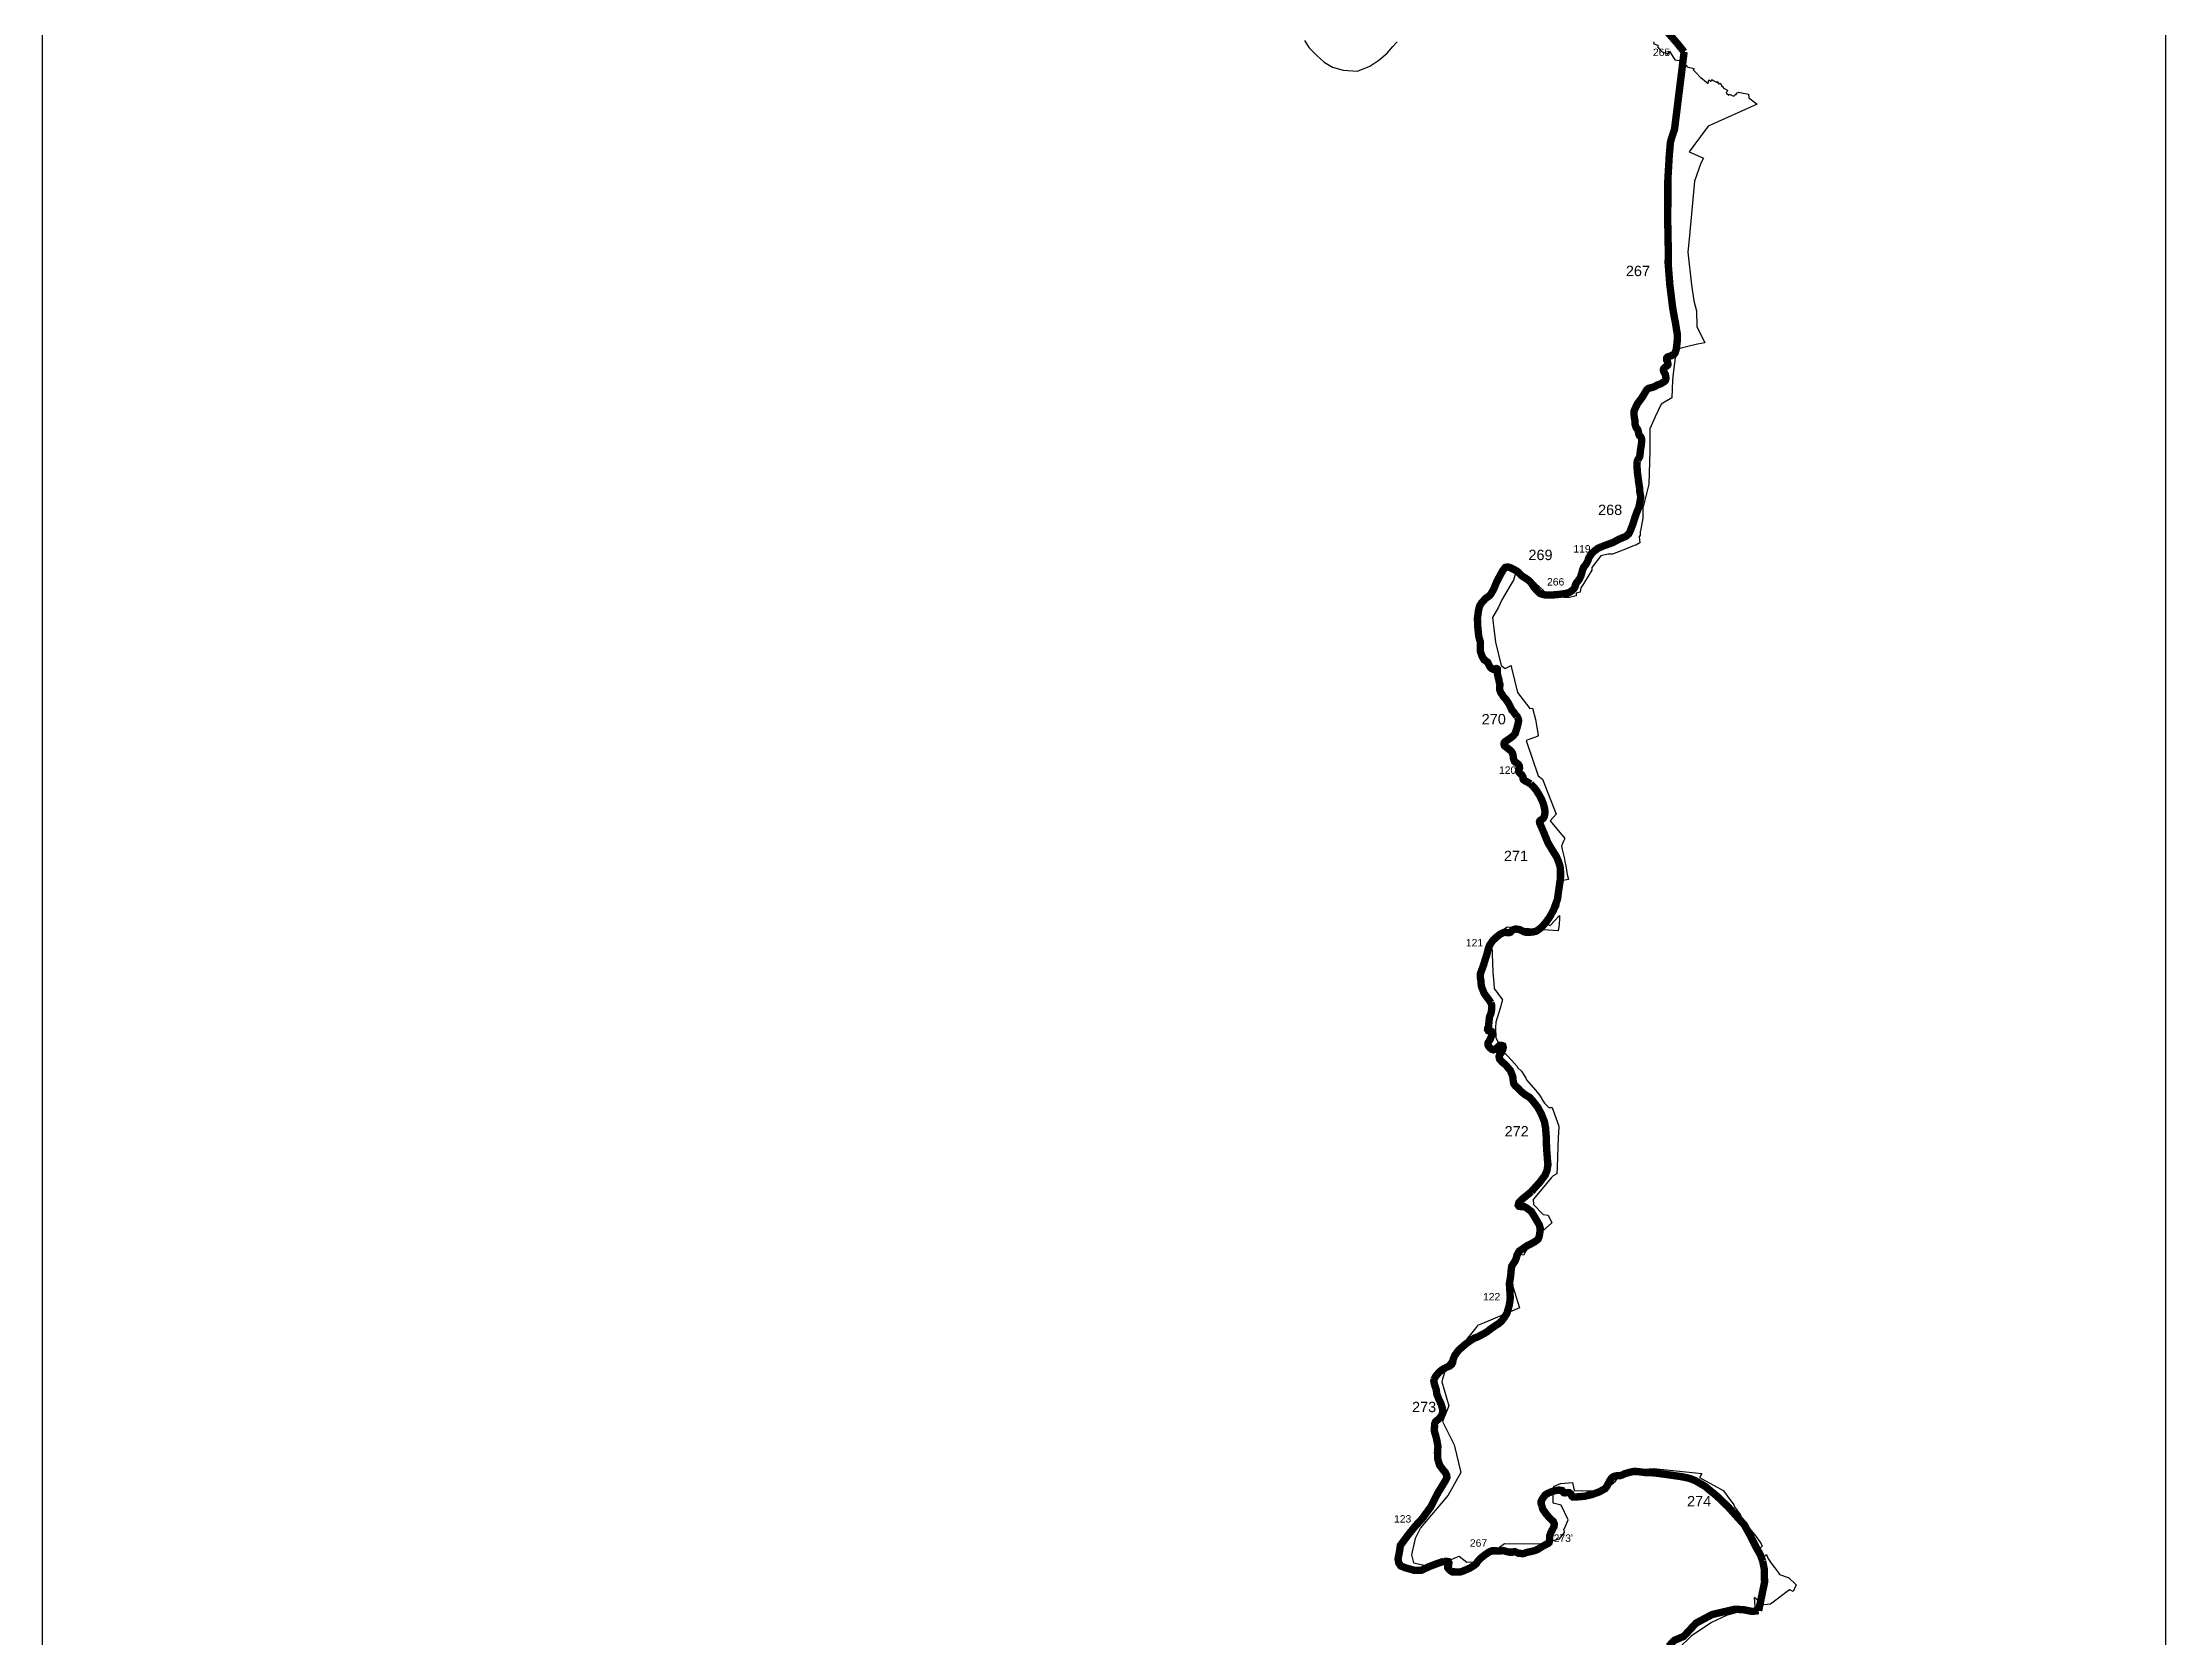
# Model space of a CAD drawing. Header units: metres. Extents: x 290946 to 378809, y 1824167 to 1998918.
# Drawn here: x 307379 to 321738, y 1867963 to 1878754 of the extents above; entities that cross this region are included whole.
import ezdxf

# ---------------------------------------------------------------- set-up
doc = ezdxf.new("R2010")
doc.units = ezdxf.units.M
for name, color, linetype in [('ARTIFICIALLY PROTECTED', 10, 'Continuous'), ('COASTLINE', 5, 'Continuous'), ('DISTRICT BOUNDRY', 86, 'Continuous'), ('NATURALLY PROTECTED', 3, 'Continuous'), ('UNPROTECTED', 130, 'Continuous'), ('UNPROTECTED DUE TO CREEK', 150, 'Continuous')]:
    doc.layers.add(name, color=color, linetype=linetype)
doc.styles.get("Standard").update_dxf_attribs({"font": 'arial.ttf'})
picture_1 = doc.add_image_def('image4.ecw', size_in_pixel=(478612, 2026941.0))

msp = doc.modelspace()

# ---------------------------------------------------------------- linework, layer by layer
at = {"layer": 'ARTIFICIALLY PROTECTED', "const_width": 50, "flags": 128}
for points in [[(318328, 1878871), (318438, 1878745), (318482, 1878690)], [(317742, 1875067), (317736, 1875057), (317718, 1875041), (317707, 1875034), (317685, 1875027), (317654, 1875022), (317616, 1875018), (317592, 1875016), (317586, 1875016)], [(316860, 1868478), (316870, 1868479), (316886, 1868477), (316891, 1868469), (316889, 1868452), (316883, 1868441), (316883, 1868436), (316889, 1868428), (316902, 1868415), (316914, 1868408), (316929, 1868408), (316945, 1868406), (316966, 1868406), (316989, 1868414), (317021, 1868428), (317034, 1868434), (317058, 1868449), (317072, 1868459), (317079, 1868467), (317088, 1868481), (317104, 1868498), (317127, 1868517), (317156, 1868538), (317172, 1868546), (317184, 1868550), (317209, 1868550), (317233, 1868548), (317246, 1868550), (317257, 1868552), (317265, 1868550), (317284, 1868544), (317301, 1868541), (317321, 1868541), (317331, 1868544), (317338, 1868544), (317350, 1868539), (317361, 1868534), (317367, 1868533), (317379, 1868532), (317387, 1868531), (317399, 1868532), (317411, 1868537), (317425, 1868541), (317440, 1868544), (317446, 1868545), (317474, 1868552), (317494, 1868561), (317510, 1868572)]]:
    msp.add_lwpolyline(points, dxfattribs=at)
at = {"layer": 'COASTLINE', "flags": 128}
msp.add_lwpolyline([(318326, 1878873), (318438, 1878745), (318482, 1878690), (318417, 1878165), (318398, 1878110), (318389, 1878076), (318381, 1877981), (318372, 1877825), (318372, 1877689), (318371, 1877552), (318375, 1877342), (318374, 1877259), (318385, 1877118), (318404, 1876962), (318417, 1876888), (318422, 1876865), (318431, 1876809), (318436, 1876780), (318435, 1876728), (318428, 1876674), (318421, 1876653), (318412, 1876643), (318394, 1876634), (318378, 1876629), (318370, 1876626), (318364, 1876619), (318363, 1876613), (318364, 1876605), (318369, 1876595), (318372, 1876583), (318373, 1876575), (318370, 1876569), (318363, 1876564), (318349, 1876553), (318344, 1876547), (318342, 1876540), (318343, 1876530), (318348, 1876520), (318354, 1876510), (318357, 1876496), (318359, 1876485), (318358, 1876476), (318356, 1876468), (318350, 1876461), (318325, 1876445), (318304, 1876438), (318281, 1876425), (318263, 1876419), (318242, 1876414), (318229, 1876404), (318216, 1876382), (318197, 1876351), (318167, 1876311), (318159, 1876295), (318148, 1876271), (318144, 1876261), (318143, 1876248), (318144, 1876228), (318147, 1876206), (318150, 1876192), (318150, 1876172), (318153, 1876161), (318158, 1876147), (318168, 1876135), (318172, 1876122), (318175, 1876110), (318176, 1876101), (318179, 1876095), (318187, 1876088), (318191, 1876081), (318194, 1876073), (318195, 1876055), (318192, 1876029), (318187, 1875998), (318185, 1875981), (318184, 1875966), (318181, 1875951), (318172, 1875935), (318165, 1875922), (318164, 1875910), (318163, 1875894), (318165, 1875858), (318167, 1875838), (318170, 1875818), (318173, 1875791), (318177, 1875764), (318181, 1875739), (318182, 1875717), (318187, 1875687), (318188, 1875674), (318184, 1875649), (318177, 1875613), (318170, 1875594), (318162, 1875576), (318151, 1875545), (318136, 1875497), (318116, 1875445), (318108, 1875430), (318099, 1875422), (318087, 1875412), (318061, 1875401), (318039, 1875392), (318001, 1875371), (317940, 1875349), (317898, 1875331), (317871, 1875310), (317854, 1875293), (317837, 1875266), (317831, 1875247), (317824, 1875233), (317813, 1875216), (317805, 1875208), (317796, 1875188), (317792, 1875172), (317788, 1875158), (317782, 1875140), (317774, 1875124), (317765, 1875112), (317758, 1875103), (317751, 1875094), (317747, 1875084), (317745, 1875072), (317736, 1875057), (317718, 1875041), (317707, 1875034), (317685, 1875027), (317654, 1875022), (317616, 1875018), (317592, 1875016), (317581, 1875016), (317559, 1875015), (317539, 1875017), (317519, 1875022), (317508, 1875026), (317499, 1875033), (317482, 1875051), (317468, 1875067), (317463, 1875073), (317458, 1875082), (317451, 1875092), (317444, 1875102), (317432, 1875113), (317419, 1875123), (317406, 1875132), (317393, 1875139), (317384, 1875146), (317377, 1875153), (317369, 1875161), (317361, 1875170), (317350, 1875178), (317325, 1875192), (317301, 1875203), (317288, 1875205), (317279, 1875204), (317274, 1875203), (317267, 1875196), (317255, 1875180), (317238, 1875150), (317216, 1875108), (317192, 1875051), (317176, 1875024), (317165, 1875010), (317158, 1875005), (317144, 1874996), (317134, 1874987), (317111, 1874961), (317098, 1874940), (317091, 1874908), (317084, 1874857), (317087, 1874795), (317093, 1874735), (317103, 1874701), (317104, 1874667), (317104, 1874635), (317115, 1874603), (317128, 1874579), (317140, 1874571), (317153, 1874561), (317162, 1874542), (317170, 1874528), (317178, 1874520), (317185, 1874516), (317192, 1874513), (317200, 1874514), (317209, 1874517), (317212, 1874518), (317216, 1874517), (317218, 1874515), (317218, 1874511), (317219, 1874505), (317218, 1874491), (317221, 1874475), (317226, 1874452), (317230, 1874442), (317231, 1874429), (317235, 1874416), (317237, 1874409), (317235, 1874397), (317234, 1874382), (317236, 1874370), (317244, 1874352), (317250, 1874344), (317261, 1874327), (317273, 1874315), (317284, 1874299), (317297, 1874279), (317308, 1874257), (317318, 1874236), (317330, 1874223), (317345, 1874202), (317352, 1874194), (317355, 1874189), (317361, 1874177), (317363, 1874165), (317361, 1874155), (317355, 1874129), (317340, 1874080), (317326, 1874063), (317309, 1874049), (317272, 1874025), (317265, 1874016), (317264, 1874005), (317267, 1873996), (317280, 1873985), (317297, 1873973), (317313, 1873959), (317320, 1873948), (317325, 1873934), (317328, 1873908), (317335, 1873890), (317351, 1873878), (317361, 1873870), (317367, 1873860), (317369, 1873845), (317364, 1873830), (317363, 1873823), (317367, 1873814), (317384, 1873799), (317392, 1873785), (317392, 1873776), (317394, 1873768), (317402, 1873761), (317423, 1873750), (317442, 1873739), (317463, 1873719), (317485, 1873691), (317503, 1873661), (317518, 1873633), (317531, 1873601), (317539, 1873567), (317541, 1873546), (317539, 1873529), (317535, 1873515), (317529, 1873505), (317520, 1873498), (317512, 1873493), (317507, 1873489), (317504, 1873482), (317505, 1873473), (317514, 1873453), (317532, 1873411), (317542, 1873386), (317561, 1873340), (317590, 1873291), (317619, 1873245), (317632, 1873214), (317643, 1873179), (317646, 1873150), (317646, 1873103), (317632, 1873006), (317626, 1872960), (317599, 1872885), (317574, 1872839), (317552, 1872808), (317529, 1872780), (317507, 1872759), (317482, 1872742), (317459, 1872736), (317429, 1872734), (317419, 1872734), (317405, 1872736), (317391, 1872742), (317370, 1872752), (317356, 1872755), (317341, 1872756), (317330, 1872753), (317319, 1872747), (317311, 1872738), (317306, 1872734), (317299, 1872732), (317287, 1872732), (317272, 1872734), (317260, 1872732), (317241, 1872723), (317228, 1872714), (317212, 1872701), (317188, 1872678), (317176, 1872661), (317165, 1872644), (317158, 1872624), (317145, 1872574), (317136, 1872548), (317132, 1872533), (317125, 1872511), (317113, 1872478), (317104, 1872453), (317103, 1872432), (317108, 1872405), (317110, 1872375), (317113, 1872363), (317127, 1872328), (317131, 1872319), (317149, 1872294), (317165, 1872273), (317175, 1872257), (317180, 1872243), (317181, 1872223), (317178, 1872195), (317173, 1872179), (317166, 1872163), (317164, 1872147), (317161, 1872115), (317159, 1872097), (317154, 1872085), (317153, 1872076), (317158, 1872068), (317167, 1872066), (317178, 1872065), (317184, 1872060), (317186, 1872052), (317182, 1872040), (317171, 1872011), (317161, 1871995), (317155, 1871984), (317155, 1871972), (317165, 1871956), (317181, 1871943), (317192, 1871939), (317205, 1871943), (317224, 1871959), (317235, 1871969), (317246, 1871970), (317256, 1871966), (317259, 1871956), (317255, 1871939), (317246, 1871920), (317234, 1871905), (317230, 1871894), (317234, 1871876), (317252, 1871856), (317275, 1871837), (317307, 1871799), (317323, 1871759), (317326, 1871731), (317330, 1871710), (317340, 1871696), (317361, 1871677), (317381, 1871656), (317404, 1871637), (317436, 1871618), (317455, 1871598), (317493, 1871549), (317517, 1871504), (317537, 1871454), (317545, 1871410), (317549, 1871358), (317552, 1871271), (317558, 1871193), (317561, 1871164), (317555, 1871124), (317541, 1871090), (317503, 1871040), (317448, 1870979), (317386, 1870928), (317366, 1870908), (317362, 1870898), (317360, 1870888), (317365, 1870881), (317381, 1870878), (317399, 1870879), (317417, 1870869), (317448, 1870846), (317475, 1870802), (317502, 1870756), (317509, 1870731), (317507, 1870711), (317505, 1870692), (317500, 1870671), (317494, 1870658), (317486, 1870651), (317474, 1870642), (317453, 1870630), (317423, 1870615), (317404, 1870603), (317369, 1870579), (317362, 1870570), (317354, 1870554), (317350, 1870542), (317345, 1870525), (317337, 1870507), (317324, 1870488), (317316, 1870475), (317313, 1870459), (317311, 1870431), (317307, 1870396), (317301, 1870362), (317301, 1870346), (317303, 1870313), (317304, 1870297), (317306, 1870267), (317305, 1870247), (317299, 1870211), (317295, 1870194), (317290, 1870180), (317284, 1870157), (317265, 1870127), (317249, 1870106), (317228, 1870087), (317210, 1870076), (317179, 1870055), (317151, 1870033), (317133, 1870022), (317116, 1870013), (317084, 1869996), (317062, 1869988), (317041, 1869975), (317002, 1869947), (316956, 1869906), (316930, 1869870), (316920, 1869845), (316917, 1869825), (316910, 1869811), (316896, 1869800), (316876, 1869792), (316845, 1869775), (316824, 1869757), (316802, 1869731), (316793, 1869714), (316789, 1869697), (316795, 1869671), (316804, 1869646), (316806, 1869637), (316809, 1869612), (316823, 1869576), (316837, 1869547), (316845, 1869522), (316848, 1869507), (316849, 1869494), (316846, 1869473), (316832, 1869450), (316819, 1869439), (316802, 1869425), (316796, 1869411), (316794, 1869391), (316793, 1869372), (316794, 1869354), (316801, 1869333), (316810, 1869296), (316817, 1869256), (316814, 1869214), (316816, 1869171), (316828, 1869130), (316849, 1869101), (316866, 1869081), (316876, 1869062), (316878, 1869045), (316870, 1869029), (316850, 1868996), (316816, 1868941), (316769, 1868848), (316710, 1868767), (316667, 1868721), (316615, 1868657), (316574, 1868601), (316563, 1868587), (316557, 1868545), (316547, 1868495), (316552, 1868468), (316565, 1868448), (316597, 1868435), (316654, 1868419), (316704, 1868418), (316760, 1868444), (316807, 1868462), (316844, 1868475), (316870, 1868479), (316886, 1868477), (316891, 1868469), (316889, 1868452), (316883, 1868441), (316883, 1868436), (316889, 1868428), (316902, 1868415), (316914, 1868408), (316929, 1868408), (316945, 1868406), (316966, 1868406), (316989, 1868414), (317021, 1868428), (317034, 1868434), (317058, 1868449), (317072, 1868459), (317079, 1868467), (317088, 1868481), (317104, 1868498), (317127, 1868517), (317156, 1868538), (317172, 1868546), (317184, 1868550), (317209, 1868550), (317233, 1868548), (317246, 1868550), (317257, 1868552), (317265, 1868550), (317284, 1868544), (317301, 1868541), (317321, 1868541), (317331, 1868544), (317338, 1868544), (317350, 1868539), (317361, 1868534), (317367, 1868533), (317379, 1868532), (317387, 1868531), (317399, 1868532), (317411, 1868537), (317425, 1868541), (317440, 1868544), (317446, 1868545), (317474, 1868552), (317494, 1868561), (317515, 1868575), (317548, 1868593), (317562, 1868600), (317569, 1868607), (317572, 1868623), (317573, 1868651), (317581, 1868673), (317591, 1868693), (317602, 1868714), (317604, 1868732), (317597, 1868749), (317582, 1868762), (317569, 1868775), (317546, 1868803), (317526, 1868832), (317521, 1868851), (317515, 1868869), (317515, 1868884), (317524, 1868902), (317543, 1868929), (317568, 1868943), (317606, 1868957), (317635, 1868961), (317658, 1868957), (317662, 1868950), (317668, 1868943), (317675, 1868942), (317692, 1868944), (317705, 1868943), (317716, 1868935), (317723, 1868919), (317730, 1868914), (317747, 1868914), (317810, 1868919), (317859, 1868931), (317909, 1868949), (317948, 1868971), (317960, 1868987), (317970, 1869007), (317980, 1869026), (317988, 1869038), (317998, 1869048), (318010, 1869054), (318028, 1869058), (318051, 1869059), (318063, 1869063), (318082, 1869072), (318117, 1869082), (318143, 1869087), (318170, 1869086), (318215, 1869080), (318250, 1869080), (318298, 1869075), (318365, 1869066), (318463, 1869052), (318519, 1869040), (318557, 1869025), (318624, 1868986), (318705, 1868919), (318779, 1868848), (318848, 1868771), (318889, 1868726), (318928, 1868655), (318970, 1868572), (318997, 1868524), (319013, 1868481), (319024, 1868428), (319026, 1868337), (318986, 1868145), (318941, 1868140), (318888, 1868151), (318826, 1868155), (318671, 1868119), (318563, 1868061), (318479, 1867971), (318415, 1867944)], dxfattribs=at)
at = {"layer": 'DISTRICT BOUNDRY'}
for points in [[(315914, 1878767, 0), (315947, 1878717, 0), (315997, 1878665, 0), (316047, 1878621, 0), (316104, 1878587, 0), (316175, 1878567, 0), (316272, 1878560, 0), (316356, 1878593, 0), (316417, 1878633, 0), (316474, 1878681, 0), (316512, 1878727, 0), (316541, 1878759, 0)], [(318277, 1878758, 0), (318275, 1878747, 0), (318307, 1878733, 0), (318302, 1878723, 0), (318327, 1878695, 0), (318370, 1878675, 0), (318383, 1878695, 0), (318420, 1878635, 0), (318450, 1878632, 0), (318501, 1878596, 0), (318501, 1878589, 0), (318550, 1878577, 0), (318543, 1878569, 0), (318564, 1878548, 0), (318593, 1878517, 0), (318594, 1878516, 0), (318633, 1878485, 0), (318645, 1878476, 0), (318649, 1878500, 0), (318661, 1878491, 0), (318667, 1878494, 0), (318670, 1878503, 0), (318678, 1878497, 0), (318701, 1878485, 0), (318707, 1878489, 0), (318712, 1878485, 0), (318713, 1878484, 0), (318710, 1878478, 0), (318717, 1878472, 0), (318723, 1878478, 0), (318737, 1878468, 0), (318733, 1878461, 0), (318745, 1878453, 0), (318746, 1878451, 0), (318748, 1878444, 0), (318761, 1878438, 0), (318775, 1878432, 0), (318767, 1878411, 0), (318773, 1878406, 0), (318785, 1878398, 0), (318790, 1878404, 0), (318799, 1878399, 0), (318803, 1878396, 0), (318812, 1878393, 0), (318819, 1878390, 0), (318829, 1878402, 0), (318834, 1878402, 0), (318837, 1878409, 0), (318837, 1878410, 0), (318852, 1878418, 0), (318853, 1878418, 0), (318882, 1878411, 0), (318909, 1878405, 0), (318918, 1878403, 0), (318920, 1878379, 0), (318977, 1878336, 0), (318644, 1878187, 0), (318541, 1878047, 0), (318516, 1878013, 0), (318612, 1877972, 0), (318595, 1877936, 0), (318552, 1877815, 0), (318515, 1877424, 0), (318506, 1877334, 0), (318533, 1877115, 0), (318547, 1877005, 0), (318566, 1876938, 0), (318569, 1876832, 0), (318621, 1876722, 0), (318573, 1876713, 0), (318506, 1876698, 0), (318428, 1876676, 0), (318408, 1876512, 0), (318403, 1876469, 0), (318399, 1876350, 0), (318326, 1876307, 0), (318286, 1876222, 0), (318251, 1876141, 0), (318251, 1876135, 0), (318251, 1875989, 0), (318243, 1875765, 0), (318202, 1875603, 0), (318202, 1875536, 0), (318191, 1875474, 0), (318186, 1875451, 0), (318185, 1875448, 0), (318185, 1875420, 0), (318179, 1875409, 0), (318182, 1875368, 0), (318155, 1875353, 0), (318144, 1875350, 0), (318096, 1875331, 0), (317997, 1875293, 0), (317968, 1875292, 0), (317918, 1875280, 0), (317857, 1875202, 0), (317858, 1875184, 0), (317808, 1875102, 0), (317805, 1875099, 0), (317783, 1875065, 0), (317780, 1875034, 0), (317753, 1875029, 0), (317753, 1875011, 0), (317706, 1875000, 0), (317669, 1874998, 0), (317558, 1875002, 0), (317528, 1875049, 0), (317480, 1875093, 0), (317425, 1875132, 0), (317341, 1875163, 0), (317327, 1875117, 0), (317310, 1875086, 0), (317250, 1874983, 0), (317226, 1874934, 0), (317186, 1874863, 0), (317198, 1874768, 0), (317206, 1874699, 0), (317207, 1874696, 0), (317245, 1874540, 0), (317271, 1874519, 0), (317312, 1874538, 0), (317315, 1874523, 0), (317355, 1874356, 0), (317438, 1874248, 0), (317457, 1874250, 0), (317476, 1874174, 0), (317495, 1874068, 0), (317488, 1874058, 0), (317413, 1874032, 0), (317495, 1873792, 0), (317525, 1873771, 0), (317616, 1873534, 0), (317575, 1873488, 0), (317676, 1873369, 0), (317669, 1873355, 0), (317660, 1873334, 0), (317653, 1873317, 0), (317658, 1873294, 0), (317664, 1873268, 0), (317670, 1873241, 0), (317676, 1873213, 0), (317681, 1873184, 0), (317687, 1873154, 0), (317692, 1873124, 0), (317701, 1873092, 0), (317665, 1873084, 0), (317633, 1872908, 0), (317559, 1872789, 0), (317575, 1872779, 0), (317636, 1872845, 0), (317640, 1872847, 0), (317639, 1872844, 0), (317639, 1872827, 0), (317640, 1872813, 0), (317638, 1872800, 0), (317637, 1872788, 0), (317635, 1872773, 0), (317631, 1872744, 0), (317462, 1872756, 0), (317286, 1872769, 0), (317179, 1872697, 0), (317183, 1872589, 0), (317188, 1872464, 0), (317194, 1872389, 0), (317197, 1872354, 0), (317222, 1872321, 0), (317253, 1872278, 0), (317233, 1872206, 0), (317228, 1872191, 0), (317208, 1872126, 0), (317207, 1872090, 0), (317208, 1872021, 0), (317253, 1871935, 0), (317315, 1871870, 0), (317354, 1871827, 0), (317356, 1871820, 0), (317382, 1871794, 0), (317411, 1871748, 0), (317417, 1871737, 0), (317418, 1871734, 0), (317430, 1871720, 0), (317478, 1871664, 0), (317485, 1871656, 0), (317491, 1871649, 0), (317492, 1871648, 0), (317505, 1871632, 0), (317519, 1871607, 0), (317520, 1871606, 0), (317538, 1871579, 0), (317568, 1871549, 0), (317590, 1871550, 0), (317593, 1871535, 0), (317634, 1871422, 0), (317634, 1871417, 0), (317631, 1871346, 0), (317629, 1871283, 0), (317625, 1871215, 0), (317623, 1871144, 0), (317621, 1871101, 0), (317596, 1871087, 0), (317583, 1871073, 0), (317532, 1871010, 0), (317461, 1870926, 0), (317463, 1870892, 0), (317528, 1870824, 0), (317563, 1870821, 0), (317587, 1870768, 0), (317458, 1870653, 0), (317413, 1870581, 0), (317395, 1870550, 0), (317334, 1870563, 0), (317331, 1870556, 0), (317315, 1870460, 0), (317324, 1870337, 0), (317368, 1870193, 0), (317321, 1870173, 0), (317129, 1870093, 0), (317084, 1870075, 0), (317082, 1870069, 0), (316880, 1869817, 0), (316849, 1869711, 0), (316844, 1869693, 0), (316890, 1869531, 0), (316848, 1869424, 0), (316927, 1869267, 0), (316972, 1869079, 0), (316887, 1868926, 0), (316700, 1868705, 0), (316663, 1868634, 0), (316639, 1868523, 0), (316651, 1868468, 0), (316788, 1868439, 0), (316938, 1868505, 0), (316960, 1868514, 0), (317012, 1868474, 0), (317098, 1868475, 0), (317267, 1868599, 0), (317517, 1868598, 0), (317639, 1868630, 0), (317673, 1868673, 0), (317669, 1868696, 0), (317673, 1868701, 0), (317697, 1868759, 0), (317651, 1868858, 0), (317596, 1868872, 0), (317596, 1868924, 0), (317596, 1868947, 0), (317600, 1868985, 0), (317603, 1868987, 0), (317647, 1869006, 0), (317728, 1869013, 0), (317738, 1868959, 0), (317822, 1868956, 0), (317889, 1868955, 0), (317972, 1868984, 0), (318015, 1869018, 0), (318073, 1869091, 0), (318274, 1869107, 0), (318560, 1869077, 0), (318602, 1869073, 0), (318585, 1869047, 0), (318627, 1869023, 0), (318709, 1868979, 0), (318742, 1868961, 0), (318746, 1868959, 0), (318761, 1868938, 0), (318768, 1868929, 0), (318772, 1868923, 0), (318774, 1868922, 0), (318818, 1868861, 0), (318823, 1868847, 0), (318830, 1868838, 0), (318837, 1868829, 0), (318846, 1868817, 0), (318857, 1868803, 0), (318864, 1868792, 0), (318870, 1868777, 0), (318876, 1868763, 0), (318877, 1868761, 0), (318904, 1868731, 0), (318907, 1868727, 0), (318910, 1868723, 0), (318917, 1868711, 0), (318973, 1868641, 0), (319003, 1868598, 0), (319010, 1868581, 0), (318997, 1868567, 0), (319024, 1868514, 0), (319038, 1868524, 0), (319048, 1868501, 0), (319070, 1868467, 0), (319093, 1868437, 0), (319121, 1868400, 0), (319128, 1868390, 0), (319186, 1868369, 0), (319187, 1868370, 0), (319237, 1868323, 0), (319240, 1868320, 0), (319219, 1868275, 0), (319195, 1868286, 0), (319067, 1868189, 0), (319020, 1868185, 0), (318956, 1868235, 0), (318962, 1868146, 0), (318892, 1868146, 0), (318774, 1868115, 0), (318667, 1868065, 0), (318530, 1867973, 0), (318370, 1867817, 0)]]:
    msp.add_polyline3d(points, dxfattribs=at)
at = {"layer": 'NATURALLY PROTECTED', "const_width": 50, "flags": 128}
for points in [[(318429, 1878262), (318417, 1878165), (318398, 1878110), (318389, 1878076), (318381, 1877981), (318372, 1877825), (318372, 1877689), (318371, 1877552), (318375, 1877342), (318374, 1877259), (318385, 1877118), (318404, 1876962), (318417, 1876888), (318422, 1876865), (318431, 1876809), (318436, 1876780), (318435, 1876728), (318428, 1876674), (318421, 1876653), (318412, 1876643), (318394, 1876634), (318378, 1876629), (318370, 1876626), (318364, 1876619), (318363, 1876613), (318364, 1876605), (318369, 1876595), (318372, 1876583), (318373, 1876575), (318370, 1876569), (318363, 1876564), (318349, 1876553), (318344, 1876547), (318342, 1876540), (318343, 1876530), (318348, 1876520), (318354, 1876510), (318357, 1876496), (318359, 1876485), (318358, 1876476), (318356, 1876468), (318350, 1876461), (318325, 1876445), (318325, 1876445), (318304, 1876438), (318281, 1876425), (318263, 1876419), (318242, 1876414), (318229, 1876404), (318216, 1876382), (318197, 1876351), (318167, 1876311), (318159, 1876295), (318148, 1876271), (318144, 1876261), (318143, 1876248), (318144, 1876228), (318147, 1876206), (318150, 1876192), (318150, 1876172), (318153, 1876161), (318158, 1876147), (318168, 1876135), (318172, 1876122), (318175, 1876110), (318176, 1876101), (318179, 1876095), (318187, 1876088), (318191, 1876081), (318194, 1876073), (318195, 1876055), (318192, 1876029), (318187, 1875998), (318185, 1875981), (318184, 1875966), (318181, 1875951), (318172, 1875935), (318165, 1875922), (318165, 1875920)], [(318165, 1875920), (318164, 1875910), (318163, 1875894), (318165, 1875858), (318167, 1875838), (318170, 1875818), (318173, 1875791), (318177, 1875764), (318181, 1875739), (318182, 1875717), (318187, 1875687), (318188, 1875674), (318184, 1875649), (318177, 1875613), (318170, 1875594), (318162, 1875576), (318151, 1875545), (318136, 1875497), (318116, 1875445), (318108, 1875430), (318099, 1875422), (318087, 1875412), (318061, 1875401), (318039, 1875392), (318001, 1875371), (317940, 1875349), (317923, 1875342)], [(317586, 1875016), (317581, 1875016), (317559, 1875015), (317539, 1875017), (317519, 1875022), (317508, 1875026), (317499, 1875033), (317482, 1875051), (317468, 1875067), (317463, 1875073), (317458, 1875082), (317451, 1875092), (317444, 1875102), (317432, 1875113), (317419, 1875123), (317406, 1875132), (317393, 1875139), (317384, 1875146), (317384, 1875146), (317377, 1875153), (317369, 1875161), (317361, 1875170), (317350, 1875178), (317325, 1875192), (317301, 1875203), (317288, 1875205), (317279, 1875204), (317274, 1875203), (317267, 1875196), (317255, 1875180), (317238, 1875150), (317216, 1875108), (317192, 1875051), (317176, 1875024), (317165, 1875010), (317158, 1875005), (317144, 1874996), (317134, 1874987), (317111, 1874961), (317098, 1874940), (317091, 1874908), (317084, 1874857), (317087, 1874795), (317093, 1874735), (317103, 1874701), (317104, 1874667), (317104, 1874635), (317115, 1874603), (317128, 1874579), (317140, 1874571), (317153, 1874561), (317162, 1874542), (317170, 1874528), (317178, 1874520), (317185, 1874516), (317192, 1874513), (317200, 1874514), (317209, 1874517), (317212, 1874518), (317216, 1874517), (317218, 1874515), (317218, 1874511), (317219, 1874505), (317218, 1874491), (317221, 1874475), (317226, 1874452), (317230, 1874442), (317231, 1874429), (317235, 1874416), (317237, 1874409), (317235, 1874397), (317234, 1874382), (317236, 1874370), (317244, 1874352), (317250, 1874344), (317261, 1874327), (317273, 1874315), (317284, 1874299), (317297, 1874279), (317308, 1874257), (317318, 1874236), (317330, 1874223), (317345, 1874202), (317352, 1874194), (317353, 1874192)], [(317353, 1874192), (317355, 1874189), (317361, 1874177), (317363, 1874165), (317361, 1874155), (317355, 1874129), (317340, 1874080), (317333, 1874072)], [(317444, 1873738), (317463, 1873719), (317485, 1873691), (317503, 1873661), (317518, 1873633), (317531, 1873601), (317539, 1873567), (317541, 1873546), (317539, 1873529), (317535, 1873515), (317529, 1873505), (317520, 1873498), (317512, 1873493), (317507, 1873489), (317504, 1873482), (317505, 1873473), (317514, 1873453), (317532, 1873411), (317542, 1873386), (317561, 1873340), (317590, 1873291), (317619, 1873245), (317632, 1873214), (317643, 1873179), (317646, 1873150), (317646, 1873103), (317632, 1873006), (317626, 1872960), (317599, 1872885), (317574, 1872839), (317552, 1872808), (317529, 1872780), (317507, 1872759), (317482, 1872742), (317459, 1872736), (317429, 1872734), (317419, 1872734), (317405, 1872736), (317398, 1872739)], [(317175, 1872257), (317180, 1872243), (317181, 1872223), (317178, 1872195), (317173, 1872179), (317166, 1872163), (317164, 1872147), (317161, 1872115), (317159, 1872097), (317154, 1872085), (317153, 1872076), (317158, 1872068), (317167, 1872066), (317178, 1872065), (317184, 1872060), (317186, 1872052), (317182, 1872040), (317171, 1872011), (317161, 1871995), (317155, 1871984), (317155, 1871972), (317165, 1871956), (317181, 1871943), (317192, 1871939), (317205, 1871943), (317224, 1871959), (317235, 1871969), (317246, 1871970), (317256, 1871966), (317259, 1871956), (317255, 1871939), (317246, 1871920), (317234, 1871905), (317230, 1871894), (317234, 1871876), (317252, 1871856), (317275, 1871837), (317307, 1871799), (317323, 1871759), (317326, 1871731), (317330, 1871710), (317340, 1871696), (317361, 1871677), (317381, 1871656), (317392, 1871647), (317404, 1871637), (317436, 1871618), (317455, 1871598), (317493, 1871549), (317517, 1871504), (317537, 1871454), (317545, 1871410), (317549, 1871358), (317552, 1871271), (317558, 1871193), (317561, 1871164), (317555, 1871124), (317541, 1871090), (317503, 1871040), (317448, 1870979)], [(316792, 1869711), (316789, 1869697), (316795, 1869671), (316804, 1869646), (316806, 1869637), (316809, 1869612), (316823, 1869576), (316837, 1869547), (316845, 1869522), (316848, 1869507), (316849, 1869494), (316846, 1869473), (316832, 1869450), (316819, 1869439), (316802, 1869425), (316796, 1869411), (316796, 1869409)], [(317519, 1868856), (317515, 1868869), (317515, 1868884), (317524, 1868902), (317543, 1868929), (317568, 1868943), (317606, 1868957), (317635, 1868961), (317658, 1868957), (317662, 1868950), (317668, 1868943), (317675, 1868942), (317692, 1868944), (317705, 1868943), (317716, 1868935), (317723, 1868919), (317730, 1868914), (317747, 1868914), (317810, 1868919), (317859, 1868931), (317909, 1868949), (317948, 1868971), (317960, 1868987), (317970, 1869007), (317980, 1869026), (317988, 1869038), (317998, 1869048), (318010, 1869054), (318028, 1869058), (318051, 1869059), (318063, 1869063), (318082, 1869072), (318117, 1869082), (318143, 1869087), (318170, 1869086), (318215, 1869080), (318250, 1869080), (318298, 1869075), (318365, 1869066), (318463, 1869052), (318519, 1869040), (318557, 1869025), (318624, 1868986), (318705, 1868919), (318779, 1868848), (318848, 1868771), (318889, 1868726), (318928, 1868655), (318970, 1868572), (318997, 1868524), (319013, 1868481)], [(317510, 1868572), (317515, 1868575), (317548, 1868593), (317562, 1868600), (317569, 1868607), (317572, 1868623), (317573, 1868651), (317581, 1868673), (317591, 1868693), (317602, 1868714), (317604, 1868732), (317597, 1868749), (317582, 1868762), (317569, 1868775), (317546, 1868803), (317526, 1868832), (317521, 1868851), (317519, 1868856)], [(318377, 1867903), (318415, 1867944), (318479, 1867971), (318563, 1868061), (318671, 1868119), (318826, 1868155), (318888, 1868151), (318941, 1868140), (318986, 1868145)]]:
    msp.add_lwpolyline(points, dxfattribs=at)
at = {"layer": 'UNPROTECTED', "const_width": 50, "flags": 128}
for points in [[(317923, 1875342), (317898, 1875331), (317871, 1875310), (317854, 1875293), (317837, 1875266), (317831, 1875247), (317824, 1875233), (317813, 1875216), (317805, 1875208), (317796, 1875188), (317792, 1875172), (317788, 1875158), (317782, 1875140), (317774, 1875124), (317765, 1875112), (317758, 1875103), (317751, 1875094), (317747, 1875084), (317745, 1875072), (317742, 1875067)], [(317333, 1874072), (317326, 1874063), (317309, 1874049), (317272, 1874025), (317265, 1874016), (317264, 1874005), (317267, 1873996), (317280, 1873985), (317297, 1873973), (317313, 1873959), (317320, 1873948), (317325, 1873934), (317328, 1873908), (317335, 1873890), (317351, 1873878), (317361, 1873870), (317367, 1873860), (317369, 1873845), (317364, 1873830), (317363, 1873823), (317367, 1873814), (317384, 1873799), (317392, 1873785), (317392, 1873776), (317394, 1873768), (317402, 1873761), (317423, 1873750), (317442, 1873739), (317444, 1873738)], [(317398, 1872739), (317391, 1872742), (317370, 1872752), (317356, 1872755), (317341, 1872756), (317330, 1872753), (317319, 1872747), (317311, 1872738), (317306, 1872734), (317299, 1872732), (317287, 1872732), (317272, 1872734), (317260, 1872732), (317241, 1872723), (317228, 1872714), (317212, 1872701), (317188, 1872678), (317176, 1872661), (317165, 1872644), (317158, 1872624), (317145, 1872574), (317136, 1872548), (317132, 1872533), (317125, 1872511), (317113, 1872478), (317104, 1872453), (317103, 1872432), (317108, 1872405), (317110, 1872375), (317113, 1872363), (317127, 1872328), (317131, 1872319), (317149, 1872294), (317165, 1872273), (317175, 1872257)], [(317448, 1870979), (317386, 1870928), (317366, 1870908), (317362, 1870898), (317360, 1870888), (317365, 1870881), (317381, 1870878), (317399, 1870879), (317417, 1870869), (317448, 1870846), (317475, 1870802), (317502, 1870756), (317509, 1870731), (317507, 1870711), (317505, 1870692), (317500, 1870671), (317494, 1870658), (317486, 1870651), (317474, 1870642), (317453, 1870630), (317423, 1870615), (317404, 1870603), (317369, 1870579), (317362, 1870570), (317354, 1870554), (317350, 1870542), (317345, 1870525), (317337, 1870507), (317324, 1870488), (317316, 1870475), (317313, 1870459), (317311, 1870431), (317307, 1870396), (317301, 1870362), (317301, 1870346), (317303, 1870313), (317304, 1870297), (317306, 1870267), (317305, 1870247), (317299, 1870211), (317295, 1870194), (317290, 1870180), (317284, 1870157), (317265, 1870127), (317249, 1870106), (317228, 1870087), (317210, 1870076), (317179, 1870055), (317151, 1870033), (317133, 1870022), (317116, 1870013), (317084, 1869996), (317062, 1869988), (317041, 1869975), (317002, 1869947), (316956, 1869906), (316930, 1869870), (316920, 1869845), (316917, 1869825), (316910, 1869811), (316896, 1869800), (316876, 1869792), (316845, 1869775), (316824, 1869757), (316802, 1869731), (316793, 1869714), (316792, 1869711)], [(316796, 1869409), (316794, 1869391), (316793, 1869372), (316794, 1869354), (316801, 1869333), (316810, 1869296), (316817, 1869256), (316814, 1869214), (316816, 1869171), (316828, 1869130), (316849, 1869101), (316866, 1869081), (316876, 1869062), (316878, 1869045), (316870, 1869029), (316850, 1868996), (316816, 1868941), (316769, 1868848), (316710, 1868767), (316667, 1868721), (316615, 1868657), (316574, 1868601), (316563, 1868587), (316557, 1868545), (316547, 1868495), (316552, 1868468), (316565, 1868448), (316597, 1868435), (316654, 1868419), (316704, 1868418), (316760, 1868444), (316807, 1868462), (316844, 1868475), (316860, 1868478)]]:
    msp.add_lwpolyline(points, dxfattribs=at)
at = {"layer": 'UNPROTECTED DUE TO CREEK', "const_width": 50, "flags": 128}
for points in [[(318429, 1878262), (318482, 1878690)], [(319013, 1868481), (319024, 1868428), (319026, 1868337), (318986, 1868145)]]:
    msp.add_lwpolyline(points, dxfattribs=at)

# ---------------------------------------------------------------- texts
at = {"layer": 'ARTIFICIALLY PROTECTED', "char_height": 50, "attachment_point": 1}
for s, width, insert in [('265', 172.77, (318271, 1878712)), ('266', 171.32, (317555, 1875130)), ('267', 141.19, (317033, 1868628))]:
    msp.add_mtext_dynamic_manual_height_columns(s, width=width, gutter_width=1, heights=[74.2], dxfattribs=dict(at, insert=insert))
at = {"layer": 'NATURALLY PROTECTED', "attachment_point": 1}
for s, width, insert, char_height in [('267', 95.17, (318088, 1877243), 70), ('268', 95.17, (317900, 1875627), 70), ('269', 95.17, (317429, 1875322), 70), ('270', 95.17, (317113, 1874211), 70), ('271', 95.17, (317263, 1873286), 70), ('272', 95.17, (317268, 1871423), 70), ('273', 246.61, (316642, 1869558), 70), ('274', 95.17, (318502, 1868921), 70), ("\\pxt1;273'", 70.18, (317600, 1868661), 50)]:
    msp.add_mtext_dynamic_manual_height_columns(s, width=width, gutter_width=1, heights=[0], dxfattribs=dict(at, insert=insert, char_height=char_height))
at = {"layer": 'UNPROTECTED', "char_height": 50, "attachment_point": 1}
for s, width, insert in [('119', 251.47, (317733, 1875353)), ('120', 380.52, (317230, 1873856)), ('\\pxt1;121', 393.06, (317006, 1872689)), ('\\pxt1;122', 349.03, (317122, 1870294)), ('\\pxt1;123', 190.53, (316520, 1868791))]:
    msp.add_mtext_dynamic_manual_height_columns(s, width=width, gutter_width=1, heights=[0], dxfattribs=dict(at, insert=insert))

# ---------------------------------------------------------------- pictures from other files: only their frames are drawn
image = msp.add_image(picture_1, insert=(307379, 1854358), size_in_units=(14358, 60808))
image.dxf.flags = 7

doc.saveas('drawing.dxf')
